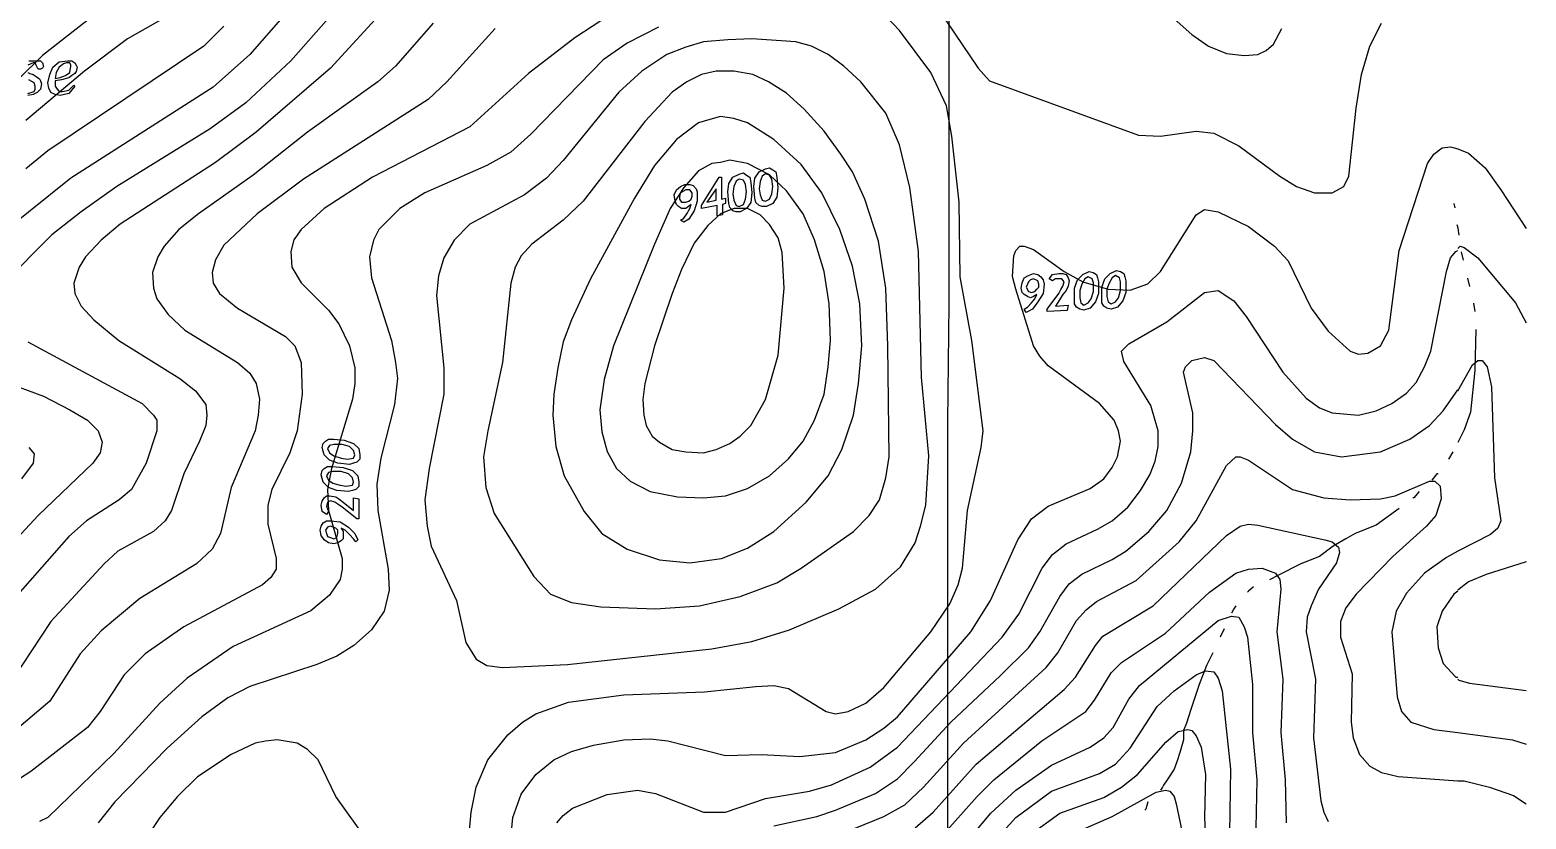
# Model space of a CAD drawing. Extents: x -4.4 to 64.9, y -5.9 to 77.3.
# Drawn here: x 24.14 to 31.67, y 4.55 to 8.52 of the extents above; entities that cross this region are included whole.
import ezdxf

# ---------------------------------------------------------------- set-up
doc = ezdxf.new("R2010")
doc.units = 0
for name, color, linetype in [('8400-8600', 7, 'CONTINUOUS'), ('8800-9000', 7, 'CONTINUOUS'), ('9000-9200', 7, 'CONTINUOUS'), ('9200-9400', 7, 'CONTINUOUS'), ('Elevations', 7, 'CONTINUOUS'), ('Labels', 7, 'CONTINUOUS'), ('split_lines', 7, 'CONTINUOUS'), ('topo', 7, 'CONTINUOUS'), ('water', 7, 'CONTINUOUS')]:
    doc.layers.add(name, color=color, linetype=linetype)

msp = doc.modelspace()

# ---------------------------------------------------------------- linework, layer by layer
at = {"layer": '8400-8600', "color": 2}
for points in [[(28.672375, 8.683676), (28.909635, 8.330425), (28.967626, 8.267155), (29.716315, 7.992986), (29.827035, 7.987721), (30.006306, 8.014073), (30.095934, 8.003543), (30.222476, 7.940273), (30.428095, 7.787373), (30.512494, 7.734644), (30.602135, 7.703013), (30.691765, 7.703013), (30.749764, 7.734644), (30.776117, 7.787373), (30.813018, 8.130083), (30.839371, 8.298802), (30.881551, 8.441153), (30.93955, 8.557152)], [(29.895623, 8.578207), (29.985253, 8.499115), (30.069613, 8.441116), (30.159243, 8.404217), (30.248874, 8.39366), (30.317411, 8.398926), (30.359642, 8.420013), (30.396543, 8.451652), (30.438683, 8.530733)]]:
    msp.add_lwpolyline(points, dxfattribs=at)
at = {"layer": '8800-9000', "color": 2}
for points in [[(24.670658, 8.762736), (24.201406, 8.393655), (23.605628, 7.808415)], [(24.881396, 8.620419), (24.628274, 8.478057), (24.412105, 8.314619), (24.116845, 8.066807)], [(25.113414, 8.541335), (25.013246, 8.441156), (24.227605, 7.913915), (24.116885, 7.824285)], [(24.132678, 6.42184), (24.159031, 6.390198), (24.153765, 6.342751), (24.095777, 6.263659)], [(28.78314, 4.355005), (28.972939, 4.581726), (29.099479, 4.697725), (29.27875, 4.824257), (29.47383, 4.913895), (29.54237, 4.961345), (29.58982, 5.014066), (29.66891, 5.156425), (29.721631, 5.224965), (30.117069, 5.551856), (30.185609, 5.572943), (30.222519, 5.567678), (30.248871, 5.520227), (30.264693, 5.467509), (30.291046, 5.230249), (30.291046, 4.987719), (30.312133, 4.750448), (30.306868, 4.507918)], [(29.004549, 4.455147), (29.09945, 4.560597), (29.278707, 4.692407), (29.521248, 4.782037), (29.60033, 4.829485), (29.674148, 4.908577), (29.811229, 5.119476), (29.895589, 5.198555), (30.006309, 5.277647), (30.053759, 5.298734), (30.095939, 5.293469), (30.117027, 5.261838), (30.138114, 5.198568), (30.180294, 4.80313), (30.175029, 4.481507)], [(29.16818, 4.471033), (29.321081, 4.581753), (29.542521, 4.660834), (29.632151, 4.713563), (29.71124, 4.776833), (29.853591, 4.940282), (29.916872, 4.993003), (29.964312, 5.003533), (29.985399, 4.998268), (30.006486, 4.971915), (30.032839, 4.913916), (30.053926, 4.776835), (30.048661, 4.560665), (30.053926, 4.455216)]]:
    msp.add_lwpolyline(points, dxfattribs=at)
at = {"layer": '9000-9200', "color": 2}
for points in [[(25.756847, 8.715301), (25.451036, 8.367321), (25.224315, 8.156422), (25.045057, 8.024612), (24.575765, 7.734623), (24.396505, 7.608081), (24.248875, 7.492093), (24.006345, 7.249562)], [(25.930601, 8.636252), (25.651162, 8.330451), (25.276821, 8.008832), (25.071192, 7.855932), (24.591362, 7.544851), (24.496451, 7.465772), (24.417372, 7.381402), (24.385731, 7.328681), (24.359378, 7.249602), (24.364644, 7.196871), (24.396275, 7.133601), (24.459555, 7.065061), (24.586084, 6.959611), (24.891934, 6.769801), (24.971024, 6.706532), (25.023744, 6.637991), (25.02901, 6.58527), (25.023744, 6.532542), (24.992106, 6.45346), (24.913024, 6.290011), (24.849754, 6.105472), (24.818076, 6.052751), (24.760124, 6.00002), (24.580813, 5.899851), (24.512276, 5.836582), (24.243374, 5.54659), (24.048295, 5.251331)], [(26.167861, 8.557168), (25.978062, 8.34099), (25.888421, 8.261909), (25.535171, 8.008829), (25.261002, 7.792659), (24.986843, 7.597579), (24.886661, 7.51849), (24.812842, 7.434128), (24.781212, 7.38141), (24.754859, 7.30232), (24.760124, 7.223228), (24.775946, 7.170508), (24.833898, 7.091429), (24.918297, 7.01234), (25.181918, 6.848888), (25.245187, 6.79617), (25.276826, 6.743438), (25.292648, 6.664349), (25.287357, 6.585268), (25.271535, 6.506178), (25.150263, 6.221468), (25.097534, 5.989479), (25.055362, 5.91039), (24.976273, 5.836579), (24.691512, 5.662589), (24.496433, 5.49914), (24.390983, 5.383149), (24.238083, 5.145889), (24.027183, 4.966629)], [(26.478945, 8.530799), (26.236415, 8.261898), (26.141506, 8.17227), (25.514086, 7.771559), (25.282094, 7.597569), (25.113385, 7.439398), (25.071205, 7.365587), (25.055383, 7.30232), (25.060649, 7.249589), (25.092277, 7.196868), (25.181907, 7.123049), (25.424448, 6.980698), (25.471898, 6.933248), (25.503527, 6.848888), (25.508792, 6.690709), (25.482439, 6.506178), (25.44553, 6.395458), (25.3559, 6.210919), (25.334812, 6.13183), (25.334812, 6.036929), (25.376992, 5.862939), (25.376992, 5.810208), (25.35064, 5.768028), (25.30846, 5.731129), (24.91303, 5.52023), (24.717899, 5.383149), (24.61245, 5.277689), (24.491191, 5.093158), (24.427921, 5.014079), (24.143211, 4.792628), (24.085212, 4.755719)], [(26.790076, 4.534318), (26.821707, 4.571217), (26.869166, 4.608129), (27.043156, 4.676667), (27.196056, 4.697754), (27.285686, 4.681932), (27.528227, 4.587023), (27.638947, 4.587023), (27.839297, 4.655561), (28.060738, 4.692473), (28.171455, 4.724101), (28.366535, 4.813742), (28.503626, 4.913913), (29.030917, 5.467522), (29.115277, 5.583513), (29.231268, 5.815502), (29.283986, 5.884043), (29.352537, 5.936771), (29.510707, 6.010582), (29.584526, 6.052762), (29.663607, 6.121302), (29.726877, 6.205662), (29.774336, 6.284751), (29.800688, 6.353292), (29.81651, 6.427113), (29.81651, 6.506192), (29.779609, 6.632731), (29.64252, 6.854172), (29.63199, 6.906903), (29.668899, 6.943813), (29.858701, 7.054533), (30.04851, 7.202162), (30.11705, 7.212693), (30.19614, 7.159972), (30.259409, 7.080883), (30.44394, 6.801443), (30.559979, 6.66963), (30.628519, 6.622172), (30.691799, 6.595819), (30.82361, 6.585289), (30.91324, 6.606376), (30.992318, 6.643286), (31.06614, 6.696004), (31.11359, 6.748725), (31.15577, 6.827814), (31.187398, 6.906906), (31.26649, 7.307604), (31.287578, 7.376155), (31.313957, 7.407786), (31.324487, 7.413051)], [(24.127606, 6.954303), (24.702305, 6.643233), (24.760346, 6.585231), (24.776169, 6.558878), (24.776169, 6.506147), (24.723397, 6.342708), (24.649579, 6.210888), (24.586317, 6.158167), (24.422868, 6.052717), (24.333238, 5.973628), (24.027437, 5.625648)], [(27.881422, 4.518494), (28.097592, 4.565952), (28.192492, 4.597583), (28.392843, 4.681943), (28.503574, 4.755753), (28.587973, 4.840113), (28.772512, 5.040474), (29.020313, 5.272463), (29.162672, 5.414812), (29.220671, 5.493904), (29.320842, 5.673162), (29.368303, 5.736434), (29.431563, 5.783882), (29.584473, 5.857703), (29.653014, 5.899883), (29.769002, 6.000052), (29.858632, 6.105504), (29.932453, 6.242582), (29.979904, 6.400763), (29.990434, 6.506213), (29.990434, 6.595843), (29.942984, 6.801472), (29.953541, 6.827825), (29.985169, 6.859455), (30.048439, 6.875278), (30.095889, 6.859455), (30.40701, 6.537836), (30.49137, 6.464025), (30.60209, 6.400755), (30.73917, 6.374403), (30.934261, 6.400755), (31.081891, 6.464025), (31.182059, 6.532565), (31.250599, 6.606376), (31.324421, 6.711826)], [(28.192535, 4.465799), (28.435076, 4.565968), (28.540565, 4.623919), (28.635466, 4.713597), (28.835824, 4.935038), (29.252355, 5.314659), (29.310346, 5.388478), (29.405244, 5.551919), (29.452705, 5.604648), (29.505426, 5.646828), (29.705774, 5.752269), (29.921944, 5.947349), (30.006314, 6.052799), (30.159214, 6.332239), (30.206665, 6.374419), (30.227752, 6.374419), (30.269932, 6.358597), (30.491412, 6.210975), (30.649583, 6.168795), (30.781403, 6.158238), (30.934303, 6.163503), (31.008111, 6.179325), (31.182112, 6.253136), (31.208465, 6.253136), (31.234817, 6.226784), (31.240082, 6.163514), (31.21373, 6.079154), (31.166269, 6.026433), (30.997549, 5.873533), (30.813018, 5.683724), (30.7603, 5.615184), (30.733921, 5.546643), (30.733921, 5.467554), (30.79192, 5.283012), (30.786655, 5.040485), (30.797186, 4.961393), (30.828827, 4.876993), (30.881545, 4.819044), (30.939547, 4.787403), (31.023907, 4.766263), (31.324437, 4.745175)], [(28.593429, 4.507863), (28.683099, 4.586954), (28.899269, 4.829482), (29.342157, 5.203823), (29.400159, 5.267092), (29.500328, 5.425274), (29.537237, 5.472724), (29.790319, 5.625624), (30.159389, 5.978882), (30.227929, 6.026322), (30.270109, 6.036879), (30.317567, 6.031614), (30.655038, 5.957803), (30.691948, 5.947246), (30.723579, 5.920894), (30.72887, 5.894541), (30.713048, 5.841812), (30.623418, 5.710002), (30.586509, 5.625643), (30.565421, 5.567641), (30.560156, 5.493832), (30.607606, 5.256573), (30.59705, 4.961311), (30.633959, 4.644972), (30.649781, 4.586973), (30.670868, 4.539523)]]:
    msp.add_lwpolyline(points, dxfattribs=at)
at = {"layer": '9200-9400', "color": 2}
for points in [[(26.320801, 4.186262), (26.357713, 4.586973), (26.384065, 4.713513), (26.442057, 4.850593), (26.542236, 4.977133), (26.616047, 5.040403), (26.684598, 5.082583), (26.848036, 5.140582), (27.127526, 5.177483), (27.533497, 5.193305), (27.791847, 5.219658), (27.881485, 5.224923), (27.955296, 5.209101), (28.145105, 5.093113), (28.192556, 5.082583), (28.255826, 5.093113), (28.345456, 5.135293), (28.435097, 5.214382), (28.672346, 5.493822), (28.767257, 5.636173), (28.809437, 5.731082), (28.830524, 5.815441), (28.856877, 6.105422), (28.925415, 6.421771), (28.935972, 6.506131), (28.87802, 6.959561), (28.81997, 7.281183), (28.814705, 7.655521), (28.777793, 7.987692), (28.751441, 8.140592), (28.672351, 8.309311), (28.514181, 8.520203), (28.419283, 8.620382)], [(27.301513, 8.536062), (27.143335, 8.45697), (27.022074, 8.372621), (26.658224, 7.998272), (26.558053, 7.908642), (26.436783, 7.840091), (26.125713, 7.703011), (25.999173, 7.623932), (25.893724, 7.518482), (25.867371, 7.465751), (25.846284, 7.381391), (25.856814, 7.275952), (25.956993, 6.9596), (25.978081, 6.848872), (25.988611, 6.769791), (25.972789, 6.637981), (25.904249, 6.369082), (25.883161, 6.237272), (25.888453, 6.105462), (25.941174, 5.8102), (25.946439, 5.704761), (25.920087, 5.599311), (25.856817, 5.5044), (25.767187, 5.425311), (25.682827, 5.37259), (25.582648, 5.33041), (25.245206, 5.21969), (25.134446, 5.16169), (25.002636, 5.066792), (24.828646, 4.908611), (24.565026, 4.63972), (24.480655, 4.534271)], [(25.825154, 4.460111), (25.677525, 4.665732), (25.587894, 4.85027), (25.535166, 4.902991), (25.482445, 4.93463), (25.382265, 4.950452), (25.324264, 4.945161), (25.324277, 4.945174), (25.324277, 4.945174), (25.271559, 4.934617), (25.150287, 4.876628), (24.981567, 4.765897), (24.881399, 4.665729), (24.791758, 4.560279), (24.696857, 4.417917)]]:
    msp.add_lwpolyline(points, dxfattribs=at)
for points in [[(27.649507, 8.472792), (27.528248, 8.462262), (27.438618, 8.435883), (27.343706, 8.398984), (27.217167, 8.314624), (27.101176, 8.209174), (26.821736, 7.866465), (26.737377, 7.776835), (26.626606, 7.692475), (26.352448, 7.544843), (26.273356, 7.465753), (26.220627, 7.376123), (26.194274, 7.286493), (26.183744, 7.186314), (26.220643, 6.822514), (26.220643, 6.690704), (26.146832, 6.316364), (26.125745, 6.158193), (26.136301, 6.026372), (26.157389, 5.926204), (26.283918, 5.652035), (26.331379, 5.441133), (26.384097, 5.356784), (26.436818, 5.325145), (26.515907, 5.314614), (26.842847, 5.330436), (27.570449, 5.409528), (27.770799, 5.446438), (27.960609, 5.504426), (28.208407, 5.609879), (28.392949, 5.710058), (28.519488, 5.820778), (28.593299, 5.942047), (28.619704, 6.026396), (28.646057, 6.131849), (28.661879, 6.379657), (28.62497, 6.775098), (28.609148, 7.407789), (28.566928, 7.729408), (28.514207, 7.945578), (28.445656, 8.103749), (28.319127, 8.261916), (28.234767, 8.341008), (28.155678, 8.399008), (28.071318, 8.441188), (27.992227, 8.462275), (27.770789, 8.478097), (27.649517, 8.472832), (27.649507, 8.472792)], [(27.638944, 8.314614), (27.591483, 8.314614), (27.517673, 8.298791), (27.443854, 8.261879), (27.370043, 8.209161), (27.232965, 8.061529), (26.921884, 7.66082), (26.821705, 7.565919), (26.663494, 7.44465), (26.610763, 7.386662), (26.579135, 7.32866), (26.558047, 7.24957), (26.515867, 6.848862), (26.442057, 6.50616), (26.420969, 6.374339), (26.4315, 6.221439), (26.47368, 6.089629), (26.674027, 5.773291), (26.758387, 5.68365), (26.863887, 5.64147), (27.011509, 5.620383), (27.285678, 5.609852), (27.507118, 5.625674), (27.712747, 5.673125), (27.897289, 5.741662), (28.018547, 5.815484), (28.282168, 6.000015), (28.361259, 6.079104), (28.413988, 6.158183), (28.445619, 6.268903), (28.461441, 6.374352), (28.456176, 6.933235), (28.445619, 7.223223), (28.408718, 7.460483), (28.34017, 7.671385), (28.276908, 7.808463), (28.218908, 7.898104), (28.134549, 8.014094), (28.034369, 8.124815), (27.944739, 8.203893), (27.855109, 8.261893), (27.77602, 8.298805), (27.681119, 8.314627), (27.638939, 8.314627), (27.638944, 8.314614)], [(27.559847, 8.07207), (27.501848, 8.056248), (27.391128, 7.971888), (27.280407, 7.840078), (27.180239, 7.676637), (26.958788, 7.270658), (26.863887, 7.065029), (26.821699, 6.954309), (26.795347, 6.822498), (26.77426, 6.690688), (26.768968, 6.585239), (26.78479, 6.427057), (26.82697, 6.279439), (26.927152, 6.100167), (27.016779, 5.989447), (27.143322, 5.910358), (27.306771, 5.857637), (27.459671, 5.841815), (27.617841, 5.862902), (27.749651, 5.915631), (27.881461, 5.999994), (28.04491, 6.147613), (28.155631, 6.279433), (28.224171, 6.411243), (28.28217, 6.585233), (28.308523, 6.743401), (28.324345, 6.933213), (28.313788, 7.144113), (28.276887, 7.333922), (28.213617, 7.518453), (28.123979, 7.702992), (28.018537, 7.845343), (27.881448, 7.971883), (27.749638, 8.056243), (27.681098, 8.07733), (27.612557, 8.08786), (27.559826, 8.072038), (27.559847, 8.07207)], [(27.612592, 7.856255), (27.570412, 7.850989), (27.501872, 7.81408), (27.428061, 7.72972), (27.35951, 7.624271), (27.280431, 7.44501), (27.074802, 6.933578), (27.027352, 6.764859), (27.006265, 6.611959), (27.016795, 6.501239), (27.043148, 6.40106), (27.090609, 6.3167), (27.159149, 6.25343), (27.259318, 6.200709), (27.396409, 6.174357), (27.528219, 6.169091), (27.638939, 6.179648), (27.749657, 6.216558), (27.860387, 6.27983), (27.955288, 6.36419), (28.029099, 6.45382), (28.087098, 6.55927), (28.134549, 6.69108), (28.155636, 6.828158), (28.166193, 6.959979), (28.160928, 7.14451), (28.134575, 7.307959), (28.087125, 7.466129), (28.029125, 7.597939), (27.944766, 7.713927), (27.860414, 7.793019), (27.749683, 7.851019), (27.660055, 7.866841), (27.612605, 7.856284), (27.612592, 7.856255)]]:
    msp.add_lwpolyline(points, close=True, dxfattribs=at)
at = {"layer": 'Elevations', "color": 1}
for points in [[(27.617849, 7.78208), (27.617849, 7.671378), (27.638936, 7.67667), (27.638936, 7.650211), (27.623114, 7.64492), (27.623114, 7.592188), (27.596761, 7.586897), (27.596761, 7.639628), (27.517669, 7.623753), (27.517669, 7.639628), (27.6073, 7.781974)], [(27.760208, 7.78208), (27.765473, 7.755621), (27.770738, 7.70289), (27.765473, 7.65545), (27.744386, 7.623833), (27.712744, 7.607958), (27.691657, 7.607958), (27.675835, 7.613249), (27.660013, 7.629124), (27.654747, 7.650291), (27.649482, 7.708288), (27.654747, 7.750462), (27.675835, 7.78208), (27.707463, 7.797955), (27.728577, 7.803246), (27.744399, 7.792663)], [(27.691657, 7.639734), (27.707479, 7.634442), (27.728566, 7.645026), (27.739097, 7.671484), (27.744388, 7.708393), (27.739097, 7.745303), (27.728566, 7.766469), (27.707479, 7.771761), (27.691657, 7.761178), (27.681126, 7.734719), (27.675861, 7.697784), (27.681126, 7.666166)], [(27.892007, 7.808459), (27.897272, 7.782), (27.902538, 7.729269), (27.897272, 7.681803), (27.876185, 7.650185), (27.844544, 7.63431), (27.823456, 7.63431), (27.807634, 7.639602), (27.791812, 7.655477), (27.786547, 7.676643), (27.781282, 7.73464), (27.786547, 7.776815), (27.807634, 7.808459), (27.839273, 7.824334), (27.86036, 7.829625), (27.876183, 7.819042)], [(27.823467, 7.666113), (27.839289, 7.660821), (27.860376, 7.671405), (27.870933, 7.697863), (27.876198, 7.734746), (27.870933, 7.771655), (27.860376, 7.792822), (27.839289, 7.798114), (27.823467, 7.78753), (27.812936, 7.761072), (27.807671, 7.724189), (27.812936, 7.692545)], [(27.491306, 7.72411), (27.496572, 7.708235), (27.496572, 7.660768), (27.480749, 7.613329), (27.454397, 7.571128), (27.428044, 7.555253), (27.412222, 7.565836), (27.428044, 7.576419), (27.443867, 7.597586), (27.459689, 7.624044), (27.464954, 7.645211), (27.438601, 7.624044), (27.417514, 7.624044), (27.401692, 7.634628), (27.391162, 7.645211), (27.385896, 7.661086), (27.380631, 7.69273), (27.391188, 7.719188), (27.412275, 7.735063), (27.433363, 7.745647), (27.459715, 7.745647), (27.475537, 7.740355)], [(27.406947, 7.671378), (27.417477, 7.655503), (27.438564, 7.655503), (27.454386, 7.660795), (27.464943, 7.671378), (27.470208, 7.687253), (27.470208, 7.703128), (27.459652, 7.719003), (27.438564, 7.719003), (27.412212, 7.703128), (27.406947, 7.687253)], [(27.591478, 7.72411), (27.544027, 7.655556), (27.591478, 7.666139)], [(29.505418, 7.291754), (29.510683, 7.275879), (29.515948, 7.254712), (29.515948, 7.196716), (29.500126, 7.154541), (29.473774, 7.122897), (29.442145, 7.112314), (29.421032, 7.117605), (29.40521, 7.128189), (29.394653, 7.144064), (29.394653, 7.16523), (29.394653, 7.223227), (29.410475, 7.265401), (29.436827, 7.29186), (29.468466, 7.307735), (29.489553, 7.302443)], [(29.642506, 7.297019), (29.647772, 7.281144), (29.653037, 7.259978), (29.653037, 7.201981), (29.637215, 7.159806), (29.610862, 7.128162), (29.579231, 7.117579), (29.558144, 7.12287), (29.542322, 7.133454), (29.531792, 7.149329), (29.531792, 7.170495), (29.531792, 7.228492), (29.547614, 7.270667), (29.573966, 7.297125), (29.605605, 7.313), (29.626692, 7.307708)], [(29.225978, 7.281197), (29.236535, 7.265322), (29.2418, 7.244155), (29.236535, 7.196716), (29.210183, 7.154515), (29.18383, 7.117605), (29.152191, 7.10173), (29.141661, 7.117605), (29.157483, 7.128189), (29.17857, 7.149355), (29.194392, 7.170522), (29.204949, 7.191689), (29.189127, 7.181105), (29.173305, 7.175814), (29.157483, 7.181105), (29.141661, 7.191689), (29.131104, 7.202272), (29.125839, 7.223439), (29.131104, 7.249897), (29.141661, 7.276355), (29.162748, 7.286939), (29.189101, 7.297522), (29.210188, 7.29223)], [(29.162716, 7.207405), (29.178538, 7.202113), (29.19436, 7.207405), (29.204917, 7.217988), (29.215448, 7.228571), (29.215448, 7.244446), (29.210183, 7.260321), (29.189095, 7.270905), (29.173273, 7.265613), (29.162716, 7.25503), (29.152186, 7.228571)], [(29.363067, 7.275932), (29.368332, 7.260057), (29.363067, 7.233599), (29.35251, 7.212432), (29.336688, 7.191265), (29.299778, 7.133269), (29.363048, 7.13856), (29.357783, 7.112102), (29.257604, 7.10681), (29.257604, 7.117394), (29.315603, 7.196478), (29.32616, 7.217644), (29.33669, 7.233519), (29.341956, 7.254686), (29.331399, 7.270561), (29.315577, 7.270561), (29.299755, 7.270561), (29.283933, 7.259978), (29.26811, 7.270561), (29.283933, 7.291728), (29.315571, 7.297019), (29.336659, 7.297019), (29.352481, 7.291728)], [(29.426337, 7.149382), (29.442159, 7.138798), (29.463246, 7.149382), (29.479068, 7.170548), (29.489625, 7.207458), (29.489625, 7.249659), (29.48436, 7.270825), (29.463272, 7.281409), (29.44745, 7.270825), (29.431628, 7.244367), (29.421071, 7.212723), (29.421071, 7.175814)], [(29.563417, 7.154673), (29.579239, 7.14409), (29.600327, 7.154673), (29.616149, 7.17584), (29.626679, 7.212723), (29.626679, 7.254898), (29.621414, 7.276064), (29.600327, 7.286648), (29.584504, 7.276064), (29.568682, 7.249606), (29.558126, 7.217988), (29.558126, 7.181079)], [(25.767168, 6.442891), (25.793521, 6.416433), (25.798786, 6.384789), (25.798786, 6.363622), (25.782964, 6.347747), (25.767142, 6.342455), (25.746054, 6.337164), (25.688055, 6.342455), (25.645875, 6.35833), (25.619523, 6.384789), (25.608966, 6.421698), (25.614231, 6.442865), (25.624788, 6.453448), (25.64061, 6.464031), (25.666962, 6.464031), (25.719692, 6.45874)], [(25.703898, 6.369073), (25.735529, 6.363781), (25.767168, 6.369073), (25.772433, 6.384948), (25.767168, 6.406114), (25.746081, 6.427281), (25.709171, 6.437864), (25.666992, 6.437864), (25.645905, 6.432573), (25.635374, 6.416698), (25.645905, 6.395531), (25.666992, 6.379656)], [(25.761898, 6.305811), (25.78825, 6.279352), (25.793516, 6.247708), (25.793516, 6.226541), (25.777694, 6.210666), (25.761871, 6.205375), (25.740784, 6.200083), (25.682785, 6.205375), (25.640605, 6.22125), (25.614252, 6.247708), (25.603696, 6.284618), (25.608961, 6.305784), (25.619518, 6.316368), (25.63534, 6.326951), (25.661692, 6.326951), (25.71441, 6.321659)], [(25.698628, 6.231992), (25.730259, 6.2267), (25.761898, 6.231992), (25.767163, 6.247867), (25.761898, 6.269034), (25.740811, 6.2902), (25.703901, 6.300784), (25.661722, 6.300784), (25.640634, 6.295492), (25.630104, 6.279617), (25.640634, 6.25845), (25.661722, 6.242575)], [(25.693357, 6.163438), (25.714444, 6.147563), (25.767164, 6.105389), (25.767164, 6.168651), (25.793517, 6.163359), (25.793517, 6.063188), (25.782986, 6.063188), (25.709167, 6.121184), (25.68808, 6.137059), (25.672258, 6.147643), (25.651171, 6.152934), (25.635348, 6.147643), (25.630083, 6.126476), (25.640614, 6.100018), (25.630083, 6.084143), (25.608996, 6.100018), (25.603731, 6.131662), (25.608996, 6.152829), (25.619526, 6.168704), (25.630083, 6.179287), (25.645905, 6.179287), (25.677544, 6.173995)], [(25.698628, 6.047445), (25.740808, 6.020987), (25.772439, 5.989343), (25.788261, 5.957725), (25.777704, 5.947141), (25.767174, 5.963016), (25.746086, 5.984183), (25.724999, 6.00535), (25.703912, 6.015933), (25.714469, 6.000058), (25.714469, 5.984183), (25.714469, 5.963016), (25.703912, 5.952433), (25.68809, 5.94185), (25.667002, 5.936558), (25.64065, 5.94185), (25.619563, 5.957725), (25.603741, 5.978891), (25.598475, 6.00535), (25.603741, 6.026516), (25.614297, 6.042391), (25.63012, 6.052975), (25.651207, 6.052975)], [(25.651177, 5.968361), (25.666999, 5.963069), (25.682821, 5.968361), (25.688086, 5.989528), (25.688086, 6.005403), (25.677556, 6.015986), (25.651203, 6.026569), (25.635381, 6.021278), (25.624851, 6.005403), (25.630116, 5.989528), (25.635381, 5.973653)]]:
    msp.add_lwpolyline(points, close=True, dxfattribs=at)
at = {"layer": 'Labels', "color": 6}
for points in [[(24.132623, 8.367365), (24.158975, 8.367365), (24.169532, 8.367365), (24.190619, 8.367365), (24.201197, 8.356781), (24.206462, 8.340906), (24.201197, 8.330323), (24.19064, 8.325031), (24.18011, 8.325031), (24.174844, 8.335615), (24.169579, 8.346198), (24.164314, 8.356781), (24.159049, 8.356781), (24.153757, 8.356781), (24.127405, 8.346198)], [(24.127405, 8.309156), (24.137962, 8.303865), (24.153757, 8.298573), (24.169579, 8.28799), (24.185401, 8.277406), (24.190667, 8.266823), (24.195932, 8.250948), (24.190667, 8.22449), (24.174844, 8.208615), (24.153757, 8.198031), (24.127378, 8.19274)], [(24.127347, 8.203323), (24.158975, 8.213906), (24.164241, 8.22449), (24.164241, 8.240365), (24.158975, 8.25624), (24.132623, 8.272115)]]:
    msp.add_lwpolyline(points, dxfattribs=at)
for points in [[(24.364638, 8.356781), (24.369903, 8.346198), (24.375168, 8.335615), (24.369903, 8.314448), (24.364638, 8.303865), (24.348816, 8.293281), (24.332994, 8.282698), (24.296085, 8.272115), (24.264454, 8.266823), (24.264454, 8.240365), (24.274985, 8.22449), (24.285541, 8.213906), (24.301363, 8.213906), (24.332992, 8.219198), (24.359344, 8.245656), (24.364609, 8.240365), (24.332978, 8.203455), (24.311891, 8.198164), (24.290804, 8.192872), (24.264451, 8.198164), (24.243364, 8.208747), (24.232833, 8.229914), (24.227568, 8.256372), (24.238099, 8.298573), (24.253921, 8.335456), (24.285549, 8.361914), (24.327729, 8.367206), (24.348816, 8.367206)], [(24.269738, 8.309341), (24.264473, 8.277697), (24.290825, 8.282989), (24.317178, 8.293572), (24.338265, 8.309447), (24.34353, 8.341091), (24.34353, 8.346383), (24.338265, 8.356966), (24.332974, 8.356966), (24.322443, 8.356966), (24.306621, 8.351675), (24.285534, 8.3358)]]:
    msp.add_lwpolyline(points, close=True, dxfattribs=at)
at = {"layer": 'split_lines', "color": 5}
msp.add_lwpolyline([(28.757655, 4.168533), (28.757655, 4.766041), (28.757655, 5.363576), (28.757655, 5.954973), (28.757655, 6.552482), (28.763767, 7.143878), (28.763767, 7.74136), (28.763767, 8.338869), (28.763767, 8.930292), (28.763767, 9.527827), (28.763767, 10.119224), (28.769879, 10.716732), (28.769879, 11.314214), (28.769879, 11.905611), (28.769879, 12.50312), (28.769879, 13.094543), (28.769879, 13.692078), (28.775964, 14.28956)], dxfattribs=at)
at = {"layer": 'topo', "color": 2}
for points in [[(25.492991, 8.683686), (25.24518, 8.398976), (25.060651, 8.235524), (24.343551, 7.776824), (23.916479, 7.434115)], [(27.01153, 8.568061), (26.87972, 8.483701), (26.647688, 8.30444), (26.352429, 8.035542), (25.86209, 7.78247), (25.61956, 7.624292), (25.503558, 7.518842), (25.46666, 7.466121), (25.450838, 7.408122), (25.456103, 7.32903), (25.503553, 7.249951), (25.640644, 7.11286), (25.693363, 7.04432), (25.746083, 6.9336), (25.772462, 6.822879), (25.772462, 6.74379), (25.761905, 6.664701), (25.656456, 6.316721), (25.635369, 6.211271), (25.64066, 6.105832), (25.7092, 5.863291), (25.7092, 5.81057), (25.698644, 5.757842), (25.645925, 5.67876), (25.551014, 5.599671), (25.160854, 5.420411), (24.928865, 5.262232), (24.791784, 5.13569), (24.559755, 4.882621), (24.227584, 4.561002), (24.185404, 4.539914)], [(26.552769, 4.402855), (26.568565, 4.561025), (26.610795, 4.677024), (26.684605, 4.777195), (26.774246, 4.851014), (26.863874, 4.893196), (26.974594, 4.924825), (27.127494, 4.951204), (27.259304, 4.956469), (27.348935, 4.945912), (27.638926, 4.872101), (27.818186, 4.877366), (28.013266, 4.86681), (28.192524, 4.887897), (28.345435, 4.951167), (28.435065, 5.009166), (28.503605, 5.067168), (28.872726, 5.494227), (28.972894, 5.652408), (29.109985, 5.958208), (29.178526, 6.063658), (29.262885, 6.126927), (29.473774, 6.216558), (29.542325, 6.264005), (29.584505, 6.322007), (29.610857, 6.374726), (29.62668, 6.453817), (29.616123, 6.506546), (29.595035, 6.559267), (29.521225, 6.643627), (29.262875, 6.833436), (29.220695, 6.880887), (29.189053, 6.933616), (29.099426, 7.218326), (29.083604, 7.281588), (29.088869, 7.387048), (29.099426, 7.4134), (29.120513, 7.434488), (29.1416, 7.434488), (29.189059, 7.418666), (29.341959, 7.307945), (29.43686, 7.255217), (29.563399, 7.218315), (29.674119, 7.21305), (29.76375, 7.244678), (29.82703, 7.307948), (30.00629, 7.592658), (30.04847, 7.619037), (30.117011, 7.60848), (30.269911, 7.534672), (30.401771, 7.43449), (30.470309, 7.360682), (30.586299, 7.123422), (30.670659, 7.007421), (30.781379, 6.907242), (30.823559, 6.89142), (30.87101, 6.896685), (30.934279, 6.933594), (30.976459, 7.012676), (31.029191, 7.413384), (31.171539, 7.850995), (31.203181, 7.898456), (31.245361, 7.930087), (31.287541, 7.935352), (31.32445, 7.924795)], [(31.324468, 7.924454), (31.377187, 7.903366), (31.461557, 7.829556), (31.540638, 7.718835), (31.667178, 7.523755)], [(31.324482, 7.42356), (31.335012, 7.434117), (31.356099, 7.428852), (31.42464, 7.376121), (31.614449, 7.149412), (31.66717, 7.04923)], [(31.324471, 6.706521), (31.39829, 6.838331), (31.424642, 6.859418), (31.44573, 6.859418), (31.472082, 6.827787), (31.493169, 6.727608), (31.508992, 6.268908), (31.540622, 6.052738), (31.5248, 6.015829), (31.487899, 5.984187), (31.32445, 5.899838)], [(24.006125, 6.753966), (24.206476, 6.680155), (24.338286, 6.611615), (24.427927, 6.558886), (24.480645, 6.506165), (24.501732, 6.448166), (24.491202, 6.395445), (24.454292, 6.342716), (24.180121, 6.079096), (23.85323, 5.731116)], [(31.324471, 5.899833), (31.266472, 5.868194), (31.155752, 5.789113), (31.066121, 5.688933), (31.01339, 5.599303), (30.992303, 5.493854), (31.018655, 5.166963), (31.039742, 5.093142), (31.087193, 5.040424), (31.203181, 5.003512), (31.324453, 4.98769)], [(28.725064, 4.46568), (28.904325, 4.666031), (28.988684, 4.75039), (29.231215, 4.94547), (29.452663, 5.0931), (29.494832, 5.151099), (29.579195, 5.28818), (29.631924, 5.340901), (29.853364, 5.48853), (30.074812, 5.694159), (30.206622, 5.78906), (30.269884, 5.810147), (30.338433, 5.815412), (30.407013, 5.78906), (30.428073, 5.757421), (30.433339, 5.709971), (30.412251, 5.493801), (30.443882, 5.256541), (30.433352, 4.98765), (30.454492, 4.75039), (30.459757, 4.53422)], [(31.667191, 5.847101), (31.46683, 5.783832), (31.3772, 5.74692), (31.324482, 5.70474)], [(31.324471, 5.69948), (31.303384, 5.683658), (31.245392, 5.599298), (31.21904, 5.520209), (31.224305, 5.414759), (31.250658, 5.335667), (31.313927, 5.267127), (31.324458, 5.267127)], [(31.324482, 5.256591), (31.329747, 5.251326), (31.382465, 5.235504), (31.667175, 5.198592)], [(31.324471, 4.9877), (31.59864, 4.950802), (31.667181, 4.929714)], [(31.324662, 4.745114), (31.35629, 4.745114), (31.482832, 4.713476), (31.604091, 4.671306), (31.667361, 4.629126)], [(29.342014, 4.46047), (29.584545, 4.56597), (29.805985, 4.687229), (29.853446, 4.697786), (29.874533, 4.692521), (29.895621, 4.666168), (29.906151, 4.629216), (29.948331, 4.428908)]]:
    msp.add_lwpolyline(points, dxfattribs=at)
msp.add_lwpolyline([(27.64966, 7.613314), (27.612759, 7.597492), (27.549489, 7.539493), (27.480948, 7.449863), (27.417679, 7.318052), (27.370228, 7.196783), (27.28059, 6.933163), (27.23314, 6.743351), (27.222609, 6.664262), (27.227874, 6.585183), (27.238405, 6.532452), (27.270044, 6.479733), (27.306953, 6.448092), (27.370223, 6.411193), (27.438763, 6.400636), (27.528393, 6.395371), (27.591663, 6.411193), (27.660204, 6.442821), (27.712924, 6.479733), (27.765653, 6.532452), (27.839464, 6.664262), (27.902734, 6.885713), (27.934373, 7.223141), (27.923816, 7.402412), (27.902729, 7.476223), (27.860549, 7.544763), (27.813098, 7.592222), (27.749829, 7.623853), (27.681288, 7.623853), (27.649649, 7.613296), (27.64966, 7.613314)], close=True, dxfattribs=at)
at = {"layer": 'water', "color": 4}
for points in [[(31.303341, 7.6491), (31.308606, 7.627934)], [(31.319163, 7.543664), (31.324428, 7.527789)], [(31.324455, 7.527789), (31.32972, 7.490879)], [(31.340277, 7.40653), (31.350807, 7.364329)], [(31.371918, 7.274715), (31.382449, 7.23254)], [(31.403547, 7.148165), (31.408812, 7.10599)], [(31.414088, 7.016349), (31.408822, 6.810741), (31.387735, 6.599842), (31.356104, 6.510201), (31.324465, 6.446939)], [(31.298086, 6.400399), (31.276999, 6.363516)], [(31.224276, 6.289698), (31.218984, 6.289698), (31.192631, 6.258053)], [(31.129356, 6.200057), (31.103004, 6.168413), (31.097739, 6.168413)], [(31.029177, 6.115708), (30.913186, 6.031332), (30.807737, 5.989157), (30.760286, 5.962699), (30.697017, 5.92579), (30.628476, 5.873058), (30.533568, 5.836149), (30.417577, 5.778152), (30.375397, 5.756985)], [(30.296297, 5.720261), (30.269945, 5.699095), (30.264653, 5.693803)], [(30.206667, 5.625355), (30.19611, 5.60948), (30.185553, 5.588314)], [(30.148668, 5.509362), (30.12758, 5.467187)], [(30.090666, 5.388103), (30.059027, 5.324841), (30.022117, 5.229909), (29.979948, 5.103385), (29.958861, 5.034858), (29.943039, 4.997949), (29.943039, 4.950483), (29.927217, 4.892486), (29.911395, 4.845046), (29.895572, 4.802871), (29.863942, 4.755405), (29.842854, 4.723761), (29.837589, 4.713178), (29.827059, 4.697303)], [(29.763757, 4.639412), (29.753227, 4.602503), (29.747961, 4.597211)]]:
    msp.add_lwpolyline(points, dxfattribs=at)

doc.saveas('drawing.dxf')
